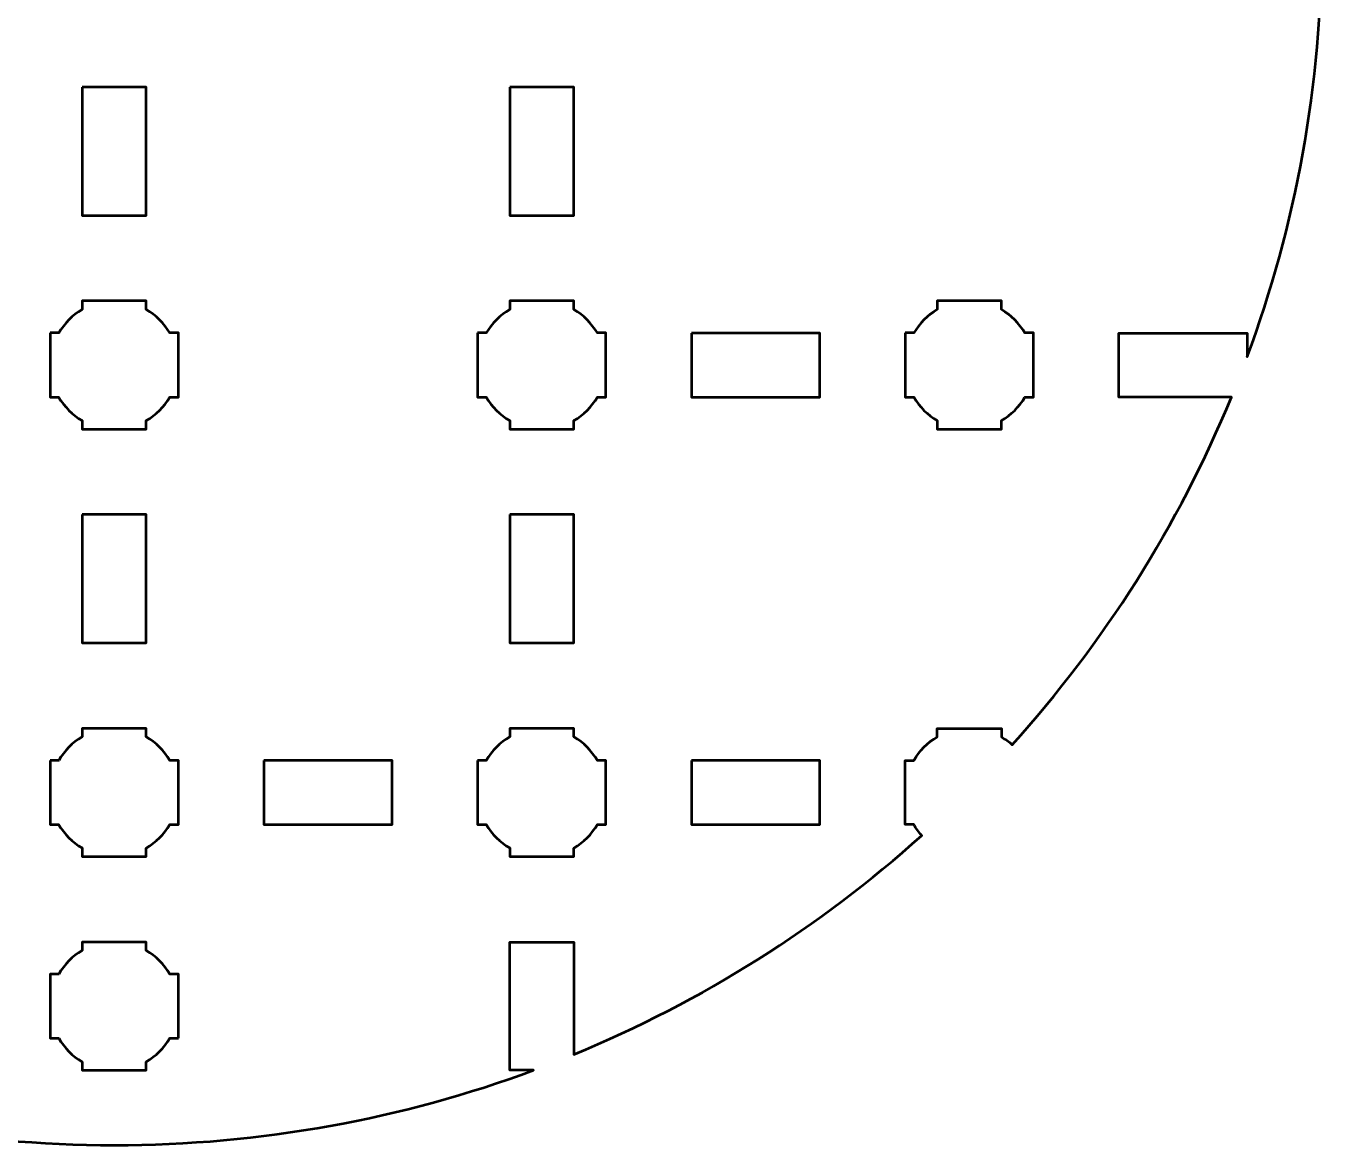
# Model space of a CAD drawing. Header units: centimetres. Extents: x -215 to 208, y -170 to 139.
# Drawn here: x -100.41 to -94.35, y -155.65 to -150.41 of the extents above; entities that cross this region are included whole.
import ezdxf

# ---------------------------------------------------------------- set-up
doc = ezdxf.new("R2010")
doc.units = ezdxf.units.CM
doc.header["$MEASUREMENT"] = 0
doc.layers.add('Layer 1', color=7, linetype='Continuous')

msp = doc.modelspace()

# ---------------------------------------------------------------- linework, layer by layer
at = {"layer": 'Layer 1', "color": 250, "lineweight": 53}
for points, knots in [([(-99.99995, -144.35), (-99.31048, -144.35), (-98.64991, -144.47376), (-98.03899, -144.69995), (-98.03899, -144.69995), (-98.03899, -144.69995), (-98.14994, -144.69995), (-98.14994, -144.69995), (-98.14994, -144.69995), (-98.14994, -144.69995), (-98.14994, -145.29995), (-98.14994, -145.29995), (-98.14994, -145.29995), (-98.14994, -145.29995), (-97.84993, -145.29995), (-97.84993, -145.29995), (-97.84993, -145.29995), (-97.84993, -145.29995), (-97.84993, -144.77407), (-97.84993, -144.77407), (-97.84993, -144.77407), (-97.24837, -145.0219), (-96.69902, -145.37065), (-96.22282, -145.79911), (-96.22282, -145.79911), (-96.23684, -145.81465), (-96.24925, -145.83167), (-96.2598, -145.8499), (-96.2598, -145.8499), (-96.2598, -145.8499), (-96.3, -145.8499), (-96.3, -145.8499), (-96.3, -145.8499), (-96.3, -145.8499), (-96.3, -146.1499), (-96.3, -146.1499), (-96.3, -146.1499), (-96.3, -146.1499), (-96.25985, -146.1499), (-96.25985, -146.1499), (-96.25985, -146.1499), (-96.23352, -146.19545), (-96.19554, -146.23344), (-96.15, -146.2598), (-96.15, -146.2598), (-96.15, -146.2598), (-96.15, -146.2999), (-96.15, -146.2999), (-96.15, -146.2999), (-96.15, -146.2999), (-96.00663, -146.2999), (-96.00663, -146.2999), (-96.00663, -146.2999), (-96.00663, -146.2999), (-95.99995, -146.29998), (-95.99995, -146.29998), (-95.99995, -146.29998), (-95.99995, -146.29998), (-95.99328, -146.2999), (-95.99328, -146.2999), (-95.99328, -146.2999), (-95.99328, -146.2999), (-95.85, -146.2999), (-95.85, -146.2999), (-95.85, -146.2999), (-95.85, -146.2999), (-95.85, -146.25984), (-95.85, -146.25984), (-95.85, -146.25984), (-95.83174, -146.24928), (-95.8147, -146.23684), (-95.79913, -146.2228), (-95.79913, -146.2228), (-95.37062, -146.699), (-95.02184, -147.24839), (-94.77396, -147.84996), (-94.77396, -147.84996), (-94.77396, -147.84996), (-95.29995, -147.84996), (-95.29995, -147.84996), (-95.29995, -147.84996), (-95.29995, -147.84996), (-95.29995, -148.14997), (-95.29995, -148.14997), (-95.29995, -148.14997), (-95.29995, -148.14997), (-94.69995, -148.14997), (-94.69995, -148.14997), (-94.69995, -148.14997), (-94.69995, -148.14997), (-94.69995, -148.03918), (-94.69995, -148.03918), (-94.69995, -148.03918), (-94.47372, -148.65004), (-94.35, -149.31059), (-94.35, -150.00004), (-94.35, -150.00004), (-94.35, -150.68951), (-94.4737, -151.35007), (-94.69995, -151.96092), (-94.69995, -151.96092), (-94.69995, -151.96092), (-94.69995, -151.84996), (-94.69995, -151.84996), (-94.69995, -151.84996), (-94.69995, -151.84996), (-95.29995, -151.84996), (-95.29995, -151.84996), (-95.29995, -151.84996), (-95.29995, -151.84996), (-95.29995, -152.14997), (-95.29995, -152.14997), (-95.29995, -152.14997), (-95.29995, -152.14997), (-94.7739, -152.14997), (-94.7739, -152.14997), (-94.7739, -152.14997), (-95.0218, -152.75151), (-95.37053, -153.30095), (-95.79908, -153.77716), (-95.79908, -153.77716), (-95.81466, -153.7631), (-95.83172, -153.75066), (-95.85, -153.74009), (-95.85, -153.74009), (-95.85, -153.74009), (-95.85, -153.6999), (-95.85, -153.6999), (-95.85, -153.6999), (-95.85, -153.6999), (-96.15, -153.6999), (-96.15, -153.6999), (-96.15, -153.6999), (-96.15, -153.6999), (-96.15, -153.74012), (-96.15, -153.74012), (-96.15, -153.74012), (-96.19551, -153.76645), (-96.23347, -153.80438), (-96.2598, -153.8499), (-96.2598, -153.8499), (-96.2598, -153.8499), (-96.3, -153.8499), (-96.3, -153.8499), (-96.3, -153.8499), (-96.3, -153.8499), (-96.3, -154.1499), (-96.3, -154.1499), (-96.3, -154.1499), (-96.3, -154.1499), (-96.25985, -154.1499), (-96.25985, -154.1499), (-96.25985, -154.1499), (-96.24928, -154.16819), (-96.23683, -154.18526), (-96.22277, -154.20084), (-96.22277, -154.20084), (-96.69897, -154.62932), (-97.24836, -154.97809), (-97.84993, -155.22593), (-97.84993, -155.22593), (-97.84993, -155.22593), (-97.84993, -154.69995), (-97.84993, -154.69995), (-97.84993, -154.69995), (-97.84993, -154.69995), (-98.14994, -154.69995), (-98.14994, -154.69995), (-98.14994, -154.69995), (-98.14994, -154.69995), (-98.14994, -155.29995), (-98.14994, -155.29995), (-98.14994, -155.29995), (-98.14994, -155.29995), (-98.03873, -155.29995), (-98.03873, -155.29995), (-98.03873, -155.29995), (-98.6497, -155.52626), (-99.31038, -155.65), (-99.99995, -155.65), (-99.99995, -155.65), (-100.68954, -155.65), (-101.35021, -155.52621), (-101.96122, -155.29995), (-101.96122, -155.29995), (-101.96122, -155.29995), (-101.84997, -155.29995), (-101.84997, -155.29995), (-101.84997, -155.29995), (-101.84997, -155.29995), (-101.84997, -154.69995), (-101.84997, -154.69995), (-101.84997, -154.69995), (-101.84997, -154.69995), (-102.14997, -154.69995), (-102.14997, -154.69995), (-102.14997, -154.69995), (-102.14997, -154.69995), (-102.14997, -155.22595), (-102.14997, -155.22595), (-102.14997, -155.22595), (-102.75158, -154.97811), (-103.30098, -154.62936), (-103.77719, -154.20087), (-103.77719, -154.20087), (-103.76312, -154.18528), (-103.75065, -154.1682), (-103.74007, -154.1499), (-103.74007, -154.1499), (-103.74007, -154.1499), (-103.7, -154.1499), (-103.7, -154.1499), (-103.7, -154.1499), (-103.7, -154.1499), (-103.7, -154.00461), (-103.7, -154.00461), (-103.7, -154.00461), (-103.7, -154.00461), (-103.69994, -153.99997), (-103.69994, -153.99997), (-103.69994, -153.99997), (-103.69994, -153.99997), (-103.7, -153.99532), (-103.7, -153.99532), (-103.7, -153.99532), (-103.7, -153.99532), (-103.7, -153.8499), (-103.7, -153.8499), (-103.7, -153.8499), (-103.7, -153.8499), (-103.74012, -153.8499), (-103.74012, -153.8499), (-103.74012, -153.8499), (-103.76648, -153.80437), (-103.80447, -153.76642), (-103.85, -153.74009), (-103.85, -153.74009), (-103.85, -153.74009), (-103.85, -153.6999), (-103.85, -153.6999), (-103.85, -153.6999), (-103.85, -153.6999), (-104.15, -153.6999), (-104.15, -153.6999), (-104.15, -153.6999), (-104.15, -153.6999), (-104.15, -153.74012), (-104.15, -153.74012), (-104.15, -153.74012), (-104.16827, -153.75069), (-104.18532, -153.76313), (-104.20089, -153.77718), (-104.20089, -153.77718), (-104.62941, -153.30095), (-104.9782, -152.75156), (-105.22608, -152.14997), (-105.22608, -152.14997), (-105.22608, -152.14997), (-104.69995, -152.14997), (-104.69995, -152.14997), (-104.69995, -152.14997), (-104.69995, -152.14997), (-104.69995, -151.84996), (-104.69995, -151.84996), (-104.69995, -151.84996), (-104.69995, -151.84996), (-105.29995, -151.84996), (-105.29995, -151.84996), (-105.29995, -151.84996), (-105.29995, -151.84996), (-105.29995, -151.96113), (-105.29995, -151.96113), (-105.29995, -151.96113), (-105.52625, -151.35021), (-105.65, -150.68958), (-105.65, -150.00004), (-105.65, -150.00004), (-105.65, -149.31048), (-105.52624, -148.64983), (-105.29995, -148.0389), (-105.29995, -148.0389), (-105.29995, -148.0389), (-105.29995, -148.14997), (-105.29995, -148.14997), (-105.29995, -148.14997), (-105.29995, -148.14997), (-104.69995, -148.14997), (-104.69995, -148.14997), (-104.69995, -148.14997), (-104.69995, -148.14997), (-104.69995, -147.84996), (-104.69995, -147.84996), (-104.69995, -147.84996), (-104.69995, -147.84996), (-105.22604, -147.84996), (-105.22604, -147.84996), (-105.22604, -147.84996), (-104.97815, -147.24837), (-104.62937, -146.69898), (-104.20084, -146.22277), (-104.20084, -146.22277), (-104.18529, -146.2368), (-104.16825, -146.24924), (-104.15, -146.2598), (-104.15, -146.2598), (-104.15, -146.2598), (-104.15, -146.2999), (-104.15, -146.2999), (-104.15, -146.2999), (-104.15, -146.2999), (-104.00663, -146.2999), (-104.00663, -146.2999), (-104.00663, -146.2999), (-104.00663, -146.2999), (-103.99995, -146.29998), (-103.99995, -146.29998), (-103.99995, -146.29998), (-103.99995, -146.29998), (-103.99328, -146.2999), (-103.99328, -146.2999), (-103.99328, -146.2999), (-103.99328, -146.2999), (-103.85, -146.2999), (-103.85, -146.2999), (-103.85, -146.2999), (-103.85, -146.2999), (-103.85, -146.25984), (-103.85, -146.25984), (-103.85, -146.25984), (-103.80442, -146.23348), (-103.76642, -146.19547), (-103.74007, -146.1499), (-103.74007, -146.1499), (-103.74007, -146.1499), (-103.7, -146.1499), (-103.7, -146.1499), (-103.7, -146.1499), (-103.7, -146.1499), (-103.7, -146.00461), (-103.7, -146.00461), (-103.7, -146.00461), (-103.7, -146.00461), (-103.69994, -145.99997), (-103.69994, -145.99997), (-103.69994, -145.99997), (-103.69994, -145.99997), (-103.7, -145.99532), (-103.7, -145.99532), (-103.7, -145.99532), (-103.7, -145.99532), (-103.7, -145.8499), (-103.7, -145.8499), (-103.7, -145.8499), (-103.7, -145.8499), (-103.74012, -145.8499), (-103.74012, -145.8499), (-103.74012, -145.8499), (-103.75068, -145.83166), (-103.76311, -145.81464), (-103.77714, -145.79909), (-103.77714, -145.79909), (-103.30092, -145.37063), (-102.75156, -145.02188), (-102.14997, -144.77405), (-102.14997, -144.77405), (-102.14997, -144.77405), (-102.14997, -145.29995), (-102.14997, -145.29995), (-102.14997, -145.29995), (-102.14997, -145.29995), (-101.84997, -145.29995), (-101.84997, -145.29995), (-101.84997, -145.29995), (-101.84997, -145.29995), (-101.84997, -144.69995), (-101.84997, -144.69995), (-101.84997, -144.69995), (-101.84997, -144.69995), (-101.96096, -144.69995), (-101.96096, -144.69995), (-101.96096, -144.69995), (-101.35002, -144.47376), (-100.68944, -144.35), (-99.99995, -144.35)], [0, 0, 0, 0, 0.0104167, 0.0104167, 0.0104167, 0.0104167, 0.0208333, 0.0208333, 0.0208333, 0.0208333, 0.03125, 0.03125, 0.03125, 0.03125, 0.0416667, 0.0416667, 0.0416667, 0.0416667, 0.0520833, 0.0520833, 0.0520833, 0.0520833, 0.0625, 0.0625, 0.0625, 0.0625, 0.0729167, 0.0729167, 0.0729167, 0.0729167, 0.0833333, 0.0833333, 0.0833333, 0.0833333, 0.09375, 0.09375, 0.09375, 0.09375, 0.1041667, 0.1041667, 0.1041667, 0.1041667, 0.1145833, 0.1145833, 0.1145833, 0.1145833, 0.125, 0.125, 0.125, 0.125, 0.1354167, 0.1354167, 0.1354167, 0.1354167, 0.1458333, 0.1458333, 0.1458333, 0.1458333, 0.15625, 0.15625, 0.15625, 0.15625, 0.1666667, 0.1666667, 0.1666667, 0.1666667, 0.1770833, 0.1770833, 0.1770833, 0.1770833, 0.1875, 0.1875, 0.1875, 0.1875, 0.1979167, 0.1979167, 0.1979167, 0.1979167, 0.2083333, 0.2083333, 0.2083333, 0.2083333, 0.21875, 0.21875, 0.21875, 0.21875, 0.2291667, 0.2291667, 0.2291667, 0.2291667, 0.2395833, 0.2395833, 0.2395833, 0.2395833, 0.25, 0.25, 0.25, 0.25, 0.2604167, 0.2604167, 0.2604167, 0.2604167, 0.2708333, 0.2708333, 0.2708333, 0.2708333, 0.28125, 0.28125, 0.28125, 0.28125, 0.2916667, 0.2916667, 0.2916667, 0.2916667, 0.3020833, 0.3020833, 0.3020833, 0.3020833, 0.3125, 0.3125, 0.3125, 0.3125, 0.3229167, 0.3229167, 0.3229167, 0.3229167, 0.3333333, 0.3333333, 0.3333333, 0.3333333, 0.34375, 0.34375, 0.34375, 0.34375, 0.3541667, 0.3541667, 0.3541667, 0.3541667, 0.3645833, 0.3645833, 0.3645833, 0.3645833, 0.375, 0.375, 0.375, 0.375, 0.3854167, 0.3854167, 0.3854167, 0.3854167, 0.3958333, 0.3958333, 0.3958333, 0.3958333, 0.40625, 0.40625, 0.40625, 0.40625, 0.4166667, 0.4166667, 0.4166667, 0.4166667, 0.4270833, 0.4270833, 0.4270833, 0.4270833, 0.4375, 0.4375, 0.4375, 0.4375, 0.4479167, 0.4479167, 0.4479167, 0.4479167, 0.4583333, 0.4583333, 0.4583333, 0.4583333, 0.46875, 0.46875, 0.46875, 0.46875, 0.4791667, 0.4791667, 0.4791667, 0.4791667, 0.4895833, 0.4895833, 0.4895833, 0.4895833, 0.5, 0.5, 0.5, 0.5, 0.5104167, 0.5104167, 0.5104167, 0.5104167, 0.5208333, 0.5208333, 0.5208333, 0.5208333, 0.53125, 0.53125, 0.53125, 0.53125, 0.5416667, 0.5416667, 0.5416667, 0.5416667, 0.5520833, 0.5520833, 0.5520833, 0.5520833, 0.5625, 0.5625, 0.5625, 0.5625, 0.5729167, 0.5729167, 0.5729167, 0.5729167, 0.5833333, 0.5833333, 0.5833333, 0.5833333, 0.59375, 0.59375, 0.59375, 0.59375, 0.6041667, 0.6041667, 0.6041667, 0.6041667, 0.6145833, 0.6145833, 0.6145833, 0.6145833, 0.625, 0.625, 0.625, 0.625, 0.6354167, 0.6354167, 0.6354167, 0.6354167, 0.6458333, 0.6458333, 0.6458333, 0.6458333, 0.65625, 0.65625, 0.65625, 0.65625, 0.6666667, 0.6666667, 0.6666667, 0.6666667, 0.6770833, 0.6770833, 0.6770833, 0.6770833, 0.6875, 0.6875, 0.6875, 0.6875, 0.6979167, 0.6979167, 0.6979167, 0.6979167, 0.7083333, 0.7083333, 0.7083333, 0.7083333, 0.71875, 0.71875, 0.71875, 0.71875, 0.7291667, 0.7291667, 0.7291667, 0.7291667, 0.7395833, 0.7395833, 0.7395833, 0.7395833, 0.75, 0.75, 0.75, 0.75, 0.7604167, 0.7604167, 0.7604167, 0.7604167, 0.7708333, 0.7708333, 0.7708333, 0.7708333, 0.78125, 0.78125, 0.78125, 0.78125, 0.7916667, 0.7916667, 0.7916667, 0.7916667, 0.8020833, 0.8020833, 0.8020833, 0.8020833, 0.8125, 0.8125, 0.8125, 0.8125, 0.8229167, 0.8229167, 0.8229167, 0.8229167, 0.8333333, 0.8333333, 0.8333333, 0.8333333, 0.84375, 0.84375, 0.84375, 0.84375, 0.8541667, 0.8541667, 0.8541667, 0.8541667, 0.8645833, 0.8645833, 0.8645833, 0.8645833, 0.875, 0.875, 0.875, 0.875, 0.8854167, 0.8854167, 0.8854167, 0.8854167, 0.8958333, 0.8958333, 0.8958333, 0.8958333, 0.90625, 0.90625, 0.90625, 0.90625, 0.9166667, 0.9166667, 0.9166667, 0.9166667, 0.9270833, 0.9270833, 0.9270833, 0.9270833, 0.9375, 0.9375, 0.9375, 0.9375, 0.9479167, 0.9479167, 0.9479167, 0.9479167, 0.9583333, 0.9583333, 0.9583333, 0.9583333, 0.96875, 0.96875, 0.96875, 0.96875, 0.9791667, 0.9791667, 0.9791667, 0.9791667, 0.9895833, 0.9895833, 0.9895833, 0.9895833, 1, 1, 1, 1]), ([(-100.15004, -150.69998), (-100.15004, -150.69998), (-99.85004, -150.69998), (-99.85004, -150.69998), (-99.85004, -150.69998), (-99.85004, -150.69998), (-99.85004, -151.29998), (-99.85004, -151.29998), (-99.85004, -151.29998), (-99.85004, -151.29998), (-100.15004, -151.29998), (-100.15004, -151.29998), (-100.15004, -151.29998), (-100.15004, -151.29998), (-100.15004, -150.69998), (-100.15004, -150.69998)], [0, 0, 0, 0, 0.25, 0.25, 0.25, 0.25, 0.5, 0.5, 0.5, 0.5, 0.75, 0.75, 0.75, 0.75, 1, 1, 1, 1]), ([(-98.14994, -150.69998), (-98.14994, -150.69998), (-97.84993, -150.69998), (-97.84993, -150.69998), (-97.84993, -150.69998), (-97.84993, -150.69998), (-97.84993, -151.29998), (-97.84993, -151.29998), (-97.84993, -151.29998), (-97.84993, -151.29998), (-98.14994, -151.29998), (-98.14994, -151.29998), (-98.14994, -151.29998), (-98.14994, -151.29998), (-98.14994, -150.69998), (-98.14994, -150.69998)], [0, 0, 0, 0, 0.25, 0.25, 0.25, 0.25, 0.5, 0.5, 0.5, 0.5, 0.75, 0.75, 0.75, 0.75, 1, 1, 1, 1]), ([(-100.3, -151.8499), (-100.3, -151.8499), (-100.2598, -151.8499), (-100.2598, -151.8499), (-100.2598, -151.8499), (-100.23347, -151.80438), (-100.19551, -151.76645), (-100.15, -151.74012), (-100.15, -151.74012), (-100.15, -151.74012), (-100.15, -151.6999), (-100.15, -151.6999), (-100.15, -151.6999), (-100.15, -151.6999), (-99.85, -151.6999), (-99.85, -151.6999), (-99.85, -151.6999), (-99.85, -151.6999), (-99.85, -151.74009), (-99.85, -151.74009), (-99.85, -151.74009), (-99.80447, -151.76642), (-99.76648, -151.80437), (-99.74012, -151.8499), (-99.74012, -151.8499), (-99.74012, -151.8499), (-99.7, -151.8499), (-99.7, -151.8499), (-99.7, -151.8499), (-99.7, -151.8499), (-99.7, -151.99532), (-99.7, -151.99532), (-99.7, -151.99532), (-99.7, -151.99532), (-99.69994, -151.99997), (-99.69994, -151.99997), (-99.69994, -151.99997), (-99.69994, -151.99997), (-99.7, -152.00461), (-99.7, -152.00461), (-99.7, -152.00461), (-99.7, -152.00461), (-99.7, -152.1499), (-99.7, -152.1499), (-99.7, -152.1499), (-99.7, -152.1499), (-99.74007, -152.1499), (-99.74007, -152.1499), (-99.74007, -152.1499), (-99.76642, -152.19547), (-99.80442, -152.23348), (-99.85, -152.25984), (-99.85, -152.25984), (-99.85, -152.25984), (-99.85, -152.2999), (-99.85, -152.2999), (-99.85, -152.2999), (-99.85, -152.2999), (-99.99328, -152.2999), (-99.99328, -152.2999), (-99.99328, -152.2999), (-99.99328, -152.2999), (-99.99995, -152.29998), (-99.99995, -152.29998), (-99.99995, -152.29998), (-99.99995, -152.29998), (-100.00663, -152.2999), (-100.00663, -152.2999), (-100.00663, -152.2999), (-100.00663, -152.2999), (-100.15, -152.2999), (-100.15, -152.2999), (-100.15, -152.2999), (-100.15, -152.2999), (-100.15, -152.2598), (-100.15, -152.2598), (-100.15, -152.2598), (-100.19554, -152.23344), (-100.23352, -152.19545), (-100.25985, -152.1499), (-100.25985, -152.1499), (-100.25985, -152.1499), (-100.3, -152.1499), (-100.3, -152.1499), (-100.3, -152.1499), (-100.3, -152.1499), (-100.3, -151.8499), (-100.3, -151.8499)], [0, 0, 0, 0, 0.0454545, 0.0454545, 0.0454545, 0.0454545, 0.0909091, 0.0909091, 0.0909091, 0.0909091, 0.1363636, 0.1363636, 0.1363636, 0.1363636, 0.1818182, 0.1818182, 0.1818182, 0.1818182, 0.2272727, 0.2272727, 0.2272727, 0.2272727, 0.2727273, 0.2727273, 0.2727273, 0.2727273, 0.3181818, 0.3181818, 0.3181818, 0.3181818, 0.3636364, 0.3636364, 0.3636364, 0.3636364, 0.4090909, 0.4090909, 0.4090909, 0.4090909, 0.4545455, 0.4545455, 0.4545455, 0.4545455, 0.5, 0.5, 0.5, 0.5, 0.5454545, 0.5454545, 0.5454545, 0.5454545, 0.5909091, 0.5909091, 0.5909091, 0.5909091, 0.6363636, 0.6363636, 0.6363636, 0.6363636, 0.6818182, 0.6818182, 0.6818182, 0.6818182, 0.7272727, 0.7272727, 0.7272727, 0.7272727, 0.7727273, 0.7727273, 0.7727273, 0.7727273, 0.8181818, 0.8181818, 0.8181818, 0.8181818, 0.8636364, 0.8636364, 0.8636364, 0.8636364, 0.9090909, 0.9090909, 0.9090909, 0.9090909, 0.9545455, 0.9545455, 0.9545455, 0.9545455, 1, 1, 1, 1]), ([(-98.3, -151.8499), (-98.3, -151.8499), (-98.2598, -151.8499), (-98.2598, -151.8499), (-98.2598, -151.8499), (-98.23347, -151.80438), (-98.19551, -151.76645), (-98.15, -151.74012), (-98.15, -151.74012), (-98.15, -151.74012), (-98.15, -151.6999), (-98.15, -151.6999), (-98.15, -151.6999), (-98.15, -151.6999), (-97.85, -151.6999), (-97.85, -151.6999), (-97.85, -151.6999), (-97.85, -151.6999), (-97.85, -151.74009), (-97.85, -151.74009), (-97.85, -151.74009), (-97.80447, -151.76642), (-97.76648, -151.80437), (-97.74012, -151.8499), (-97.74012, -151.8499), (-97.74012, -151.8499), (-97.7, -151.8499), (-97.7, -151.8499), (-97.7, -151.8499), (-97.7, -151.8499), (-97.7, -151.99532), (-97.7, -151.99532), (-97.7, -151.99532), (-97.7, -151.99532), (-97.69994, -151.99997), (-97.69994, -151.99997), (-97.69994, -151.99997), (-97.69994, -151.99997), (-97.7, -152.00461), (-97.7, -152.00461), (-97.7, -152.00461), (-97.7, -152.00461), (-97.7, -152.1499), (-97.7, -152.1499), (-97.7, -152.1499), (-97.7, -152.1499), (-97.74007, -152.1499), (-97.74007, -152.1499), (-97.74007, -152.1499), (-97.76642, -152.19547), (-97.80442, -152.23348), (-97.85, -152.25984), (-97.85, -152.25984), (-97.85, -152.25984), (-97.85, -152.2999), (-97.85, -152.2999), (-97.85, -152.2999), (-97.85, -152.2999), (-97.99328, -152.2999), (-97.99328, -152.2999), (-97.99328, -152.2999), (-97.99328, -152.2999), (-97.99995, -152.29998), (-97.99995, -152.29998), (-97.99995, -152.29998), (-97.99995, -152.29998), (-98.00663, -152.2999), (-98.00663, -152.2999), (-98.00663, -152.2999), (-98.00663, -152.2999), (-98.15, -152.2999), (-98.15, -152.2999), (-98.15, -152.2999), (-98.15, -152.2999), (-98.15, -152.2598), (-98.15, -152.2598), (-98.15, -152.2598), (-98.19554, -152.23344), (-98.23352, -152.19545), (-98.25985, -152.1499), (-98.25985, -152.1499), (-98.25985, -152.1499), (-98.3, -152.1499), (-98.3, -152.1499), (-98.3, -152.1499), (-98.3, -152.1499), (-98.3, -151.8499), (-98.3, -151.8499)], [0, 0, 0, 0, 0.0454545, 0.0454545, 0.0454545, 0.0454545, 0.0909091, 0.0909091, 0.0909091, 0.0909091, 0.1363636, 0.1363636, 0.1363636, 0.1363636, 0.1818182, 0.1818182, 0.1818182, 0.1818182, 0.2272727, 0.2272727, 0.2272727, 0.2272727, 0.2727273, 0.2727273, 0.2727273, 0.2727273, 0.3181818, 0.3181818, 0.3181818, 0.3181818, 0.3636364, 0.3636364, 0.3636364, 0.3636364, 0.4090909, 0.4090909, 0.4090909, 0.4090909, 0.4545455, 0.4545455, 0.4545455, 0.4545455, 0.5, 0.5, 0.5, 0.5, 0.5454545, 0.5454545, 0.5454545, 0.5454545, 0.5909091, 0.5909091, 0.5909091, 0.5909091, 0.6363636, 0.6363636, 0.6363636, 0.6363636, 0.6818182, 0.6818182, 0.6818182, 0.6818182, 0.7272727, 0.7272727, 0.7272727, 0.7272727, 0.7727273, 0.7727273, 0.7727273, 0.7727273, 0.8181818, 0.8181818, 0.8181818, 0.8181818, 0.8636364, 0.8636364, 0.8636364, 0.8636364, 0.9090909, 0.9090909, 0.9090909, 0.9090909, 0.9545455, 0.9545455, 0.9545455, 0.9545455, 1, 1, 1, 1]), ([(-96.3, -151.8499), (-96.3, -151.8499), (-96.2598, -151.8499), (-96.2598, -151.8499), (-96.2598, -151.8499), (-96.23347, -151.80438), (-96.19551, -151.76645), (-96.15, -151.74012), (-96.15, -151.74012), (-96.15, -151.74012), (-96.15, -151.6999), (-96.15, -151.6999), (-96.15, -151.6999), (-96.15, -151.6999), (-95.85, -151.6999), (-95.85, -151.6999), (-95.85, -151.6999), (-95.85, -151.6999), (-95.85, -151.74009), (-95.85, -151.74009), (-95.85, -151.74009), (-95.80447, -151.76642), (-95.76648, -151.80437), (-95.74012, -151.8499), (-95.74012, -151.8499), (-95.74012, -151.8499), (-95.7, -151.8499), (-95.7, -151.8499), (-95.7, -151.8499), (-95.7, -151.8499), (-95.7, -151.99532), (-95.7, -151.99532), (-95.7, -151.99532), (-95.7, -151.99532), (-95.69994, -151.99997), (-95.69994, -151.99997), (-95.69994, -151.99997), (-95.69994, -151.99997), (-95.7, -152.00461), (-95.7, -152.00461), (-95.7, -152.00461), (-95.7, -152.00461), (-95.7, -152.1499), (-95.7, -152.1499), (-95.7, -152.1499), (-95.7, -152.1499), (-95.74007, -152.1499), (-95.74007, -152.1499), (-95.74007, -152.1499), (-95.76642, -152.19547), (-95.80442, -152.23348), (-95.85, -152.25984), (-95.85, -152.25984), (-95.85, -152.25984), (-95.85, -152.2999), (-95.85, -152.2999), (-95.85, -152.2999), (-95.85, -152.2999), (-95.99328, -152.2999), (-95.99328, -152.2999), (-95.99328, -152.2999), (-95.99328, -152.2999), (-95.99995, -152.29998), (-95.99995, -152.29998), (-95.99995, -152.29998), (-95.99995, -152.29998), (-96.00663, -152.2999), (-96.00663, -152.2999), (-96.00663, -152.2999), (-96.00663, -152.2999), (-96.15, -152.2999), (-96.15, -152.2999), (-96.15, -152.2999), (-96.15, -152.2999), (-96.15, -152.2598), (-96.15, -152.2598), (-96.15, -152.2598), (-96.19554, -152.23344), (-96.23352, -152.19545), (-96.25985, -152.1499), (-96.25985, -152.1499), (-96.25985, -152.1499), (-96.3, -152.1499), (-96.3, -152.1499), (-96.3, -152.1499), (-96.3, -152.1499), (-96.3, -151.8499), (-96.3, -151.8499)], [0, 0, 0, 0, 0.0454545, 0.0454545, 0.0454545, 0.0454545, 0.0909091, 0.0909091, 0.0909091, 0.0909091, 0.1363636, 0.1363636, 0.1363636, 0.1363636, 0.1818182, 0.1818182, 0.1818182, 0.1818182, 0.2272727, 0.2272727, 0.2272727, 0.2272727, 0.2727273, 0.2727273, 0.2727273, 0.2727273, 0.3181818, 0.3181818, 0.3181818, 0.3181818, 0.3636364, 0.3636364, 0.3636364, 0.3636364, 0.4090909, 0.4090909, 0.4090909, 0.4090909, 0.4545455, 0.4545455, 0.4545455, 0.4545455, 0.5, 0.5, 0.5, 0.5, 0.5454545, 0.5454545, 0.5454545, 0.5454545, 0.5909091, 0.5909091, 0.5909091, 0.5909091, 0.6363636, 0.6363636, 0.6363636, 0.6363636, 0.6818182, 0.6818182, 0.6818182, 0.6818182, 0.7272727, 0.7272727, 0.7272727, 0.7272727, 0.7727273, 0.7727273, 0.7727273, 0.7727273, 0.8181818, 0.8181818, 0.8181818, 0.8181818, 0.8636364, 0.8636364, 0.8636364, 0.8636364, 0.9090909, 0.9090909, 0.9090909, 0.9090909, 0.9545455, 0.9545455, 0.9545455, 0.9545455, 1, 1, 1, 1]), ([(-97.29992, -151.84996), (-97.29992, -151.84996), (-96.69992, -151.84996), (-96.69992, -151.84996), (-96.69992, -151.84996), (-96.69992, -151.84996), (-96.69992, -152.14997), (-96.69992, -152.14997), (-96.69992, -152.14997), (-96.69992, -152.14997), (-97.29992, -152.14997), (-97.29992, -152.14997), (-97.29992, -152.14997), (-97.29992, -152.14997), (-97.29992, -151.84996), (-97.29992, -151.84996)], [0, 0, 0, 0, 0.25, 0.25, 0.25, 0.25, 0.5, 0.5, 0.5, 0.5, 0.75, 0.75, 0.75, 0.75, 1, 1, 1, 1]), ([(-100.15004, -152.69995), (-100.15004, -152.69995), (-99.85004, -152.69995), (-99.85004, -152.69995), (-99.85004, -152.69995), (-99.85004, -152.69995), (-99.85004, -153.29995), (-99.85004, -153.29995), (-99.85004, -153.29995), (-99.85004, -153.29995), (-100.15004, -153.29995), (-100.15004, -153.29995), (-100.15004, -153.29995), (-100.15004, -153.29995), (-100.15004, -152.69995), (-100.15004, -152.69995)], [0, 0, 0, 0, 0.25, 0.25, 0.25, 0.25, 0.5, 0.5, 0.5, 0.5, 0.75, 0.75, 0.75, 0.75, 1, 1, 1, 1]), ([(-98.14994, -152.69995), (-98.14994, -152.69995), (-97.84993, -152.69995), (-97.84993, -152.69995), (-97.84993, -152.69995), (-97.84993, -152.69995), (-97.84993, -153.29995), (-97.84993, -153.29995), (-97.84993, -153.29995), (-97.84993, -153.29995), (-98.14994, -153.29995), (-98.14994, -153.29995), (-98.14994, -153.29995), (-98.14994, -153.29995), (-98.14994, -152.69995), (-98.14994, -152.69995)], [0, 0, 0, 0, 0.25, 0.25, 0.25, 0.25, 0.5, 0.5, 0.5, 0.5, 0.75, 0.75, 0.75, 0.75, 1, 1, 1, 1]), ([(-100.3, -153.8499), (-100.3, -153.8499), (-100.2598, -153.8499), (-100.2598, -153.8499), (-100.2598, -153.8499), (-100.23347, -153.80438), (-100.19551, -153.76645), (-100.15, -153.74012), (-100.15, -153.74012), (-100.15, -153.74012), (-100.15, -153.6999), (-100.15, -153.6999), (-100.15, -153.6999), (-100.15, -153.6999), (-99.85, -153.6999), (-99.85, -153.6999), (-99.85, -153.6999), (-99.85, -153.6999), (-99.85, -153.74009), (-99.85, -153.74009), (-99.85, -153.74009), (-99.80447, -153.76642), (-99.76648, -153.80437), (-99.74012, -153.8499), (-99.74012, -153.8499), (-99.74012, -153.8499), (-99.7, -153.8499), (-99.7, -153.8499), (-99.7, -153.8499), (-99.7, -153.8499), (-99.7, -153.99532), (-99.7, -153.99532), (-99.7, -153.99532), (-99.7, -153.99532), (-99.69994, -153.99997), (-99.69994, -153.99997), (-99.69994, -153.99997), (-99.69994, -153.99997), (-99.7, -154.00461), (-99.7, -154.00461), (-99.7, -154.00461), (-99.7, -154.00461), (-99.7, -154.1499), (-99.7, -154.1499), (-99.7, -154.1499), (-99.7, -154.1499), (-99.74007, -154.1499), (-99.74007, -154.1499), (-99.74007, -154.1499), (-99.76642, -154.19547), (-99.80442, -154.23348), (-99.85, -154.25984), (-99.85, -154.25984), (-99.85, -154.25984), (-99.85, -154.2999), (-99.85, -154.2999), (-99.85, -154.2999), (-99.85, -154.2999), (-99.99328, -154.2999), (-99.99328, -154.2999), (-99.99328, -154.2999), (-99.99328, -154.2999), (-99.99995, -154.29998), (-99.99995, -154.29998), (-99.99995, -154.29998), (-99.99995, -154.29998), (-100.00663, -154.2999), (-100.00663, -154.2999), (-100.00663, -154.2999), (-100.00663, -154.2999), (-100.15, -154.2999), (-100.15, -154.2999), (-100.15, -154.2999), (-100.15, -154.2999), (-100.15, -154.2598), (-100.15, -154.2598), (-100.15, -154.2598), (-100.19554, -154.23344), (-100.23352, -154.19545), (-100.25985, -154.1499), (-100.25985, -154.1499), (-100.25985, -154.1499), (-100.3, -154.1499), (-100.3, -154.1499), (-100.3, -154.1499), (-100.3, -154.1499), (-100.3, -153.8499), (-100.3, -153.8499)], [0, 0, 0, 0, 0.0454545, 0.0454545, 0.0454545, 0.0454545, 0.0909091, 0.0909091, 0.0909091, 0.0909091, 0.1363636, 0.1363636, 0.1363636, 0.1363636, 0.1818182, 0.1818182, 0.1818182, 0.1818182, 0.2272727, 0.2272727, 0.2272727, 0.2272727, 0.2727273, 0.2727273, 0.2727273, 0.2727273, 0.3181818, 0.3181818, 0.3181818, 0.3181818, 0.3636364, 0.3636364, 0.3636364, 0.3636364, 0.4090909, 0.4090909, 0.4090909, 0.4090909, 0.4545455, 0.4545455, 0.4545455, 0.4545455, 0.5, 0.5, 0.5, 0.5, 0.5454545, 0.5454545, 0.5454545, 0.5454545, 0.5909091, 0.5909091, 0.5909091, 0.5909091, 0.6363636, 0.6363636, 0.6363636, 0.6363636, 0.6818182, 0.6818182, 0.6818182, 0.6818182, 0.7272727, 0.7272727, 0.7272727, 0.7272727, 0.7727273, 0.7727273, 0.7727273, 0.7727273, 0.8181818, 0.8181818, 0.8181818, 0.8181818, 0.8636364, 0.8636364, 0.8636364, 0.8636364, 0.9090909, 0.9090909, 0.9090909, 0.9090909, 0.9545455, 0.9545455, 0.9545455, 0.9545455, 1, 1, 1, 1]), ([(-98.3, -153.8499), (-98.3, -153.8499), (-98.2598, -153.8499), (-98.2598, -153.8499), (-98.2598, -153.8499), (-98.23347, -153.80438), (-98.19551, -153.76645), (-98.15, -153.74012), (-98.15, -153.74012), (-98.15, -153.74012), (-98.15, -153.6999), (-98.15, -153.6999), (-98.15, -153.6999), (-98.15, -153.6999), (-97.85, -153.6999), (-97.85, -153.6999), (-97.85, -153.6999), (-97.85, -153.6999), (-97.85, -153.74009), (-97.85, -153.74009), (-97.85, -153.74009), (-97.80447, -153.76642), (-97.76648, -153.80437), (-97.74012, -153.8499), (-97.74012, -153.8499), (-97.74012, -153.8499), (-97.7, -153.8499), (-97.7, -153.8499), (-97.7, -153.8499), (-97.7, -153.8499), (-97.7, -153.99532), (-97.7, -153.99532), (-97.7, -153.99532), (-97.7, -153.99532), (-97.69994, -153.99997), (-97.69994, -153.99997), (-97.69994, -153.99997), (-97.69994, -153.99997), (-97.7, -154.00461), (-97.7, -154.00461), (-97.7, -154.00461), (-97.7, -154.00461), (-97.7, -154.1499), (-97.7, -154.1499), (-97.7, -154.1499), (-97.7, -154.1499), (-97.74007, -154.1499), (-97.74007, -154.1499), (-97.74007, -154.1499), (-97.76642, -154.19547), (-97.80442, -154.23348), (-97.85, -154.25984), (-97.85, -154.25984), (-97.85, -154.25984), (-97.85, -154.2999), (-97.85, -154.2999), (-97.85, -154.2999), (-97.85, -154.2999), (-97.99328, -154.2999), (-97.99328, -154.2999), (-97.99328, -154.2999), (-97.99328, -154.2999), (-97.99995, -154.29998), (-97.99995, -154.29998), (-97.99995, -154.29998), (-97.99995, -154.29998), (-98.00663, -154.2999), (-98.00663, -154.2999), (-98.00663, -154.2999), (-98.00663, -154.2999), (-98.15, -154.2999), (-98.15, -154.2999), (-98.15, -154.2999), (-98.15, -154.2999), (-98.15, -154.2598), (-98.15, -154.2598), (-98.15, -154.2598), (-98.19554, -154.23344), (-98.23352, -154.19545), (-98.25985, -154.1499), (-98.25985, -154.1499), (-98.25985, -154.1499), (-98.3, -154.1499), (-98.3, -154.1499), (-98.3, -154.1499), (-98.3, -154.1499), (-98.3, -153.8499), (-98.3, -153.8499)], [0, 0, 0, 0, 0.0454545, 0.0454545, 0.0454545, 0.0454545, 0.0909091, 0.0909091, 0.0909091, 0.0909091, 0.1363636, 0.1363636, 0.1363636, 0.1363636, 0.1818182, 0.1818182, 0.1818182, 0.1818182, 0.2272727, 0.2272727, 0.2272727, 0.2272727, 0.2727273, 0.2727273, 0.2727273, 0.2727273, 0.3181818, 0.3181818, 0.3181818, 0.3181818, 0.3636364, 0.3636364, 0.3636364, 0.3636364, 0.4090909, 0.4090909, 0.4090909, 0.4090909, 0.4545455, 0.4545455, 0.4545455, 0.4545455, 0.5, 0.5, 0.5, 0.5, 0.5454545, 0.5454545, 0.5454545, 0.5454545, 0.5909091, 0.5909091, 0.5909091, 0.5909091, 0.6363636, 0.6363636, 0.6363636, 0.6363636, 0.6818182, 0.6818182, 0.6818182, 0.6818182, 0.7272727, 0.7272727, 0.7272727, 0.7272727, 0.7727273, 0.7727273, 0.7727273, 0.7727273, 0.8181818, 0.8181818, 0.8181818, 0.8181818, 0.8636364, 0.8636364, 0.8636364, 0.8636364, 0.9090909, 0.9090909, 0.9090909, 0.9090909, 0.9545455, 0.9545455, 0.9545455, 0.9545455, 1, 1, 1, 1]), ([(-99.29992, -153.84993), (-99.29992, -153.84993), (-98.69992, -153.84993), (-98.69992, -153.84993), (-98.69992, -153.84993), (-98.69992, -153.84993), (-98.69992, -154.14993), (-98.69992, -154.14993), (-98.69992, -154.14993), (-98.69992, -154.14993), (-99.29992, -154.14993), (-99.29992, -154.14993), (-99.29992, -154.14993), (-99.29992, -154.14993), (-99.29992, -153.84993), (-99.29992, -153.84993)], [0, 0, 0, 0, 0.25, 0.25, 0.25, 0.25, 0.5, 0.5, 0.5, 0.5, 0.75, 0.75, 0.75, 0.75, 1, 1, 1, 1]), ([(-97.29995, -153.84993), (-97.29995, -153.84993), (-96.69995, -153.84993), (-96.69995, -153.84993), (-96.69995, -153.84993), (-96.69995, -153.84993), (-96.69995, -154.14993), (-96.69995, -154.14993), (-96.69995, -154.14993), (-96.69995, -154.14993), (-97.29995, -154.14993), (-97.29995, -154.14993), (-97.29995, -154.14993), (-97.29995, -154.14993), (-97.29995, -153.84993), (-97.29995, -153.84993)], [0, 0, 0, 0, 0.25, 0.25, 0.25, 0.25, 0.5, 0.5, 0.5, 0.5, 0.75, 0.75, 0.75, 0.75, 1, 1, 1, 1]), ([(-99.69987, -155.14989), (-99.69987, -155.14989), (-99.74007, -155.14989), (-99.74007, -155.14989), (-99.74007, -155.14989), (-99.7664, -155.19541), (-99.80436, -155.23334), (-99.84987, -155.25967), (-99.84987, -155.25967), (-99.84987, -155.25967), (-99.84987, -155.29989), (-99.84987, -155.29989), (-99.84987, -155.29989), (-99.84987, -155.29989), (-100.14987, -155.29989), (-100.14987, -155.29989), (-100.14987, -155.29989), (-100.14987, -155.29989), (-100.14987, -155.2597), (-100.14987, -155.2597), (-100.14987, -155.2597), (-100.1954, -155.23337), (-100.23339, -155.19542), (-100.25975, -155.14989), (-100.25975, -155.14989), (-100.25975, -155.14989), (-100.29987, -155.14989), (-100.29987, -155.14989), (-100.29987, -155.14989), (-100.29987, -155.14989), (-100.29987, -155.00447), (-100.29987, -155.00447), (-100.29987, -155.00447), (-100.29987, -155.00447), (-100.29993, -154.99982), (-100.29993, -154.99982), (-100.29993, -154.99982), (-100.29993, -154.99982), (-100.29987, -154.99518), (-100.29987, -154.99518), (-100.29987, -154.99518), (-100.29987, -154.99518), (-100.29987, -154.84989), (-100.29987, -154.84989), (-100.29987, -154.84989), (-100.29987, -154.84989), (-100.2598, -154.84989), (-100.2598, -154.84989), (-100.2598, -154.84989), (-100.23345, -154.80432), (-100.19545, -154.76631), (-100.14987, -154.73995), (-100.14987, -154.73995), (-100.14987, -154.73995), (-100.14987, -154.69989), (-100.14987, -154.69989), (-100.14987, -154.69989), (-100.14987, -154.69989), (-100.00659, -154.69989), (-100.00659, -154.69989), (-100.00659, -154.69989), (-100.00659, -154.69989), (-99.99992, -154.69981), (-99.99992, -154.69981), (-99.99992, -154.69981), (-99.99992, -154.69981), (-99.99324, -154.69989), (-99.99324, -154.69989), (-99.99324, -154.69989), (-99.99324, -154.69989), (-99.84987, -154.69989), (-99.84987, -154.69989), (-99.84987, -154.69989), (-99.84987, -154.69989), (-99.84987, -154.73999), (-99.84987, -154.73999), (-99.84987, -154.73999), (-99.80433, -154.76635), (-99.76635, -154.80434), (-99.74002, -154.84989), (-99.74002, -154.84989), (-99.74002, -154.84989), (-99.69987, -154.84989), (-99.69987, -154.84989), (-99.69987, -154.84989), (-99.69987, -154.84989), (-99.69987, -155.14989), (-99.69987, -155.14989)], [0, 0, 0, 0, 0.0454545, 0.0454545, 0.0454545, 0.0454545, 0.0909091, 0.0909091, 0.0909091, 0.0909091, 0.1363636, 0.1363636, 0.1363636, 0.1363636, 0.1818182, 0.1818182, 0.1818182, 0.1818182, 0.2272727, 0.2272727, 0.2272727, 0.2272727, 0.2727273, 0.2727273, 0.2727273, 0.2727273, 0.3181818, 0.3181818, 0.3181818, 0.3181818, 0.3636364, 0.3636364, 0.3636364, 0.3636364, 0.4090909, 0.4090909, 0.4090909, 0.4090909, 0.4545455, 0.4545455, 0.4545455, 0.4545455, 0.5, 0.5, 0.5, 0.5, 0.5454545, 0.5454545, 0.5454545, 0.5454545, 0.5909091, 0.5909091, 0.5909091, 0.5909091, 0.6363636, 0.6363636, 0.6363636, 0.6363636, 0.6818182, 0.6818182, 0.6818182, 0.6818182, 0.7272727, 0.7272727, 0.7272727, 0.7272727, 0.7727273, 0.7727273, 0.7727273, 0.7727273, 0.8181818, 0.8181818, 0.8181818, 0.8181818, 0.8636364, 0.8636364, 0.8636364, 0.8636364, 0.9090909, 0.9090909, 0.9090909, 0.9090909, 0.9545455, 0.9545455, 0.9545455, 0.9545455, 1, 1, 1, 1])]:
    msp.add_open_spline(points, degree=3, knots=knots, dxfattribs=at)

doc.saveas('drawing.dxf')
